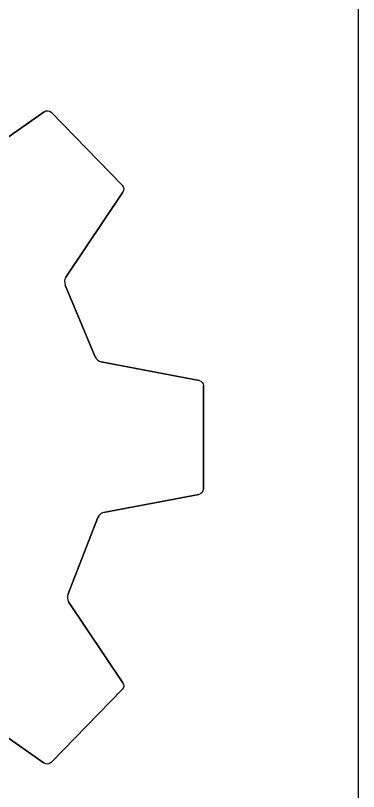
# Model space of a CAD drawing. Extents: x 0 to 138, y 0 to 96.
# Drawn here: x 126.93 to 130.9, y 80.14 to 89.13 of the extents above; entities that cross this region are included whole.
import ezdxf

# ---------------------------------------------------------------- set-up
doc = ezdxf.new("R2010")
doc.units = 0
doc.layers.add('Layer_1', color=7, linetype='CONTINUOUS')

msp = doc.modelspace()

# ---------------------------------------------------------------- linework, layer by layer
at = {"layer": 'Layer_1', "color": 7}
for points in [[(130.89566, 91.395654), (7.104344, 91.395654), (7.104344, 0.604339), (130.89566, 0.604339), (130.89566, 91.395654)], [(126.277948, 87.32573), (127.256906, 88.014198)], [(127.335728, 88.007582), (128.160347, 87.162018)], [(128.166951, 87.081541), (127.507147, 86.094865)], [(127.501079, 86.005017), (127.848895, 85.173785)], [(127.916143, 85.115356), (129.049443, 84.899279)], [(129.099603, 84.836992), (129.099603, 83.641406)], [(129.04834, 83.578568), (127.943155, 83.368555)], [(127.878111, 83.309023), (127.533602, 82.424874)], [(127.540206, 82.334475), (128.168041, 81.396306)], [(128.160336, 81.315828), (127.335716, 80.470265)], [(127.256895, 80.463096), (126.358412, 81.095339)]]:
    msp.add_lwpolyline(points, close=True, dxfattribs=at)
for points in [[(127.256906, 88.014198), (127.280133, 88.030547), (127.315873, 88.028018), (127.335728, 88.007582)], [(128.160347, 87.162018), (128.180187, 87.141636), (128.182925, 87.105295), (128.166951, 87.081541)], [(127.507147, 86.094865), (127.491286, 86.070987), (127.488181, 86.030665), (127.501079, 86.005017)], [(127.848895, 85.173785), (127.858096, 85.146466), (127.88848, 85.120653), (127.916143, 85.115356)], [(129.049443, 84.899279), (129.077129, 84.8939), (129.099603, 84.865829), (129.099603, 84.836992)], [(129.099603, 83.641406), (129.099603, 83.61258), (129.076037, 83.583731), (129.04834, 83.578568)], [(127.943155, 83.368555), (127.915525, 83.363176), (127.886515, 83.336499), (127.878111, 83.309023)], [(127.533602, 82.424874), (127.521241, 82.398937), (127.524232, 82.358224), (127.540206, 82.334475)], [(128.168041, 81.396306), (128.183902, 81.372543), (128.180176, 81.336261), (128.160336, 81.315828)], [(127.335716, 80.470265), (127.31582, 80.450001), (127.28011, 80.446897), (127.256895, 80.463096)]]:
    msp.add_open_spline(points, degree=3, dxfattribs=at)

doc.saveas('drawing.dxf')
